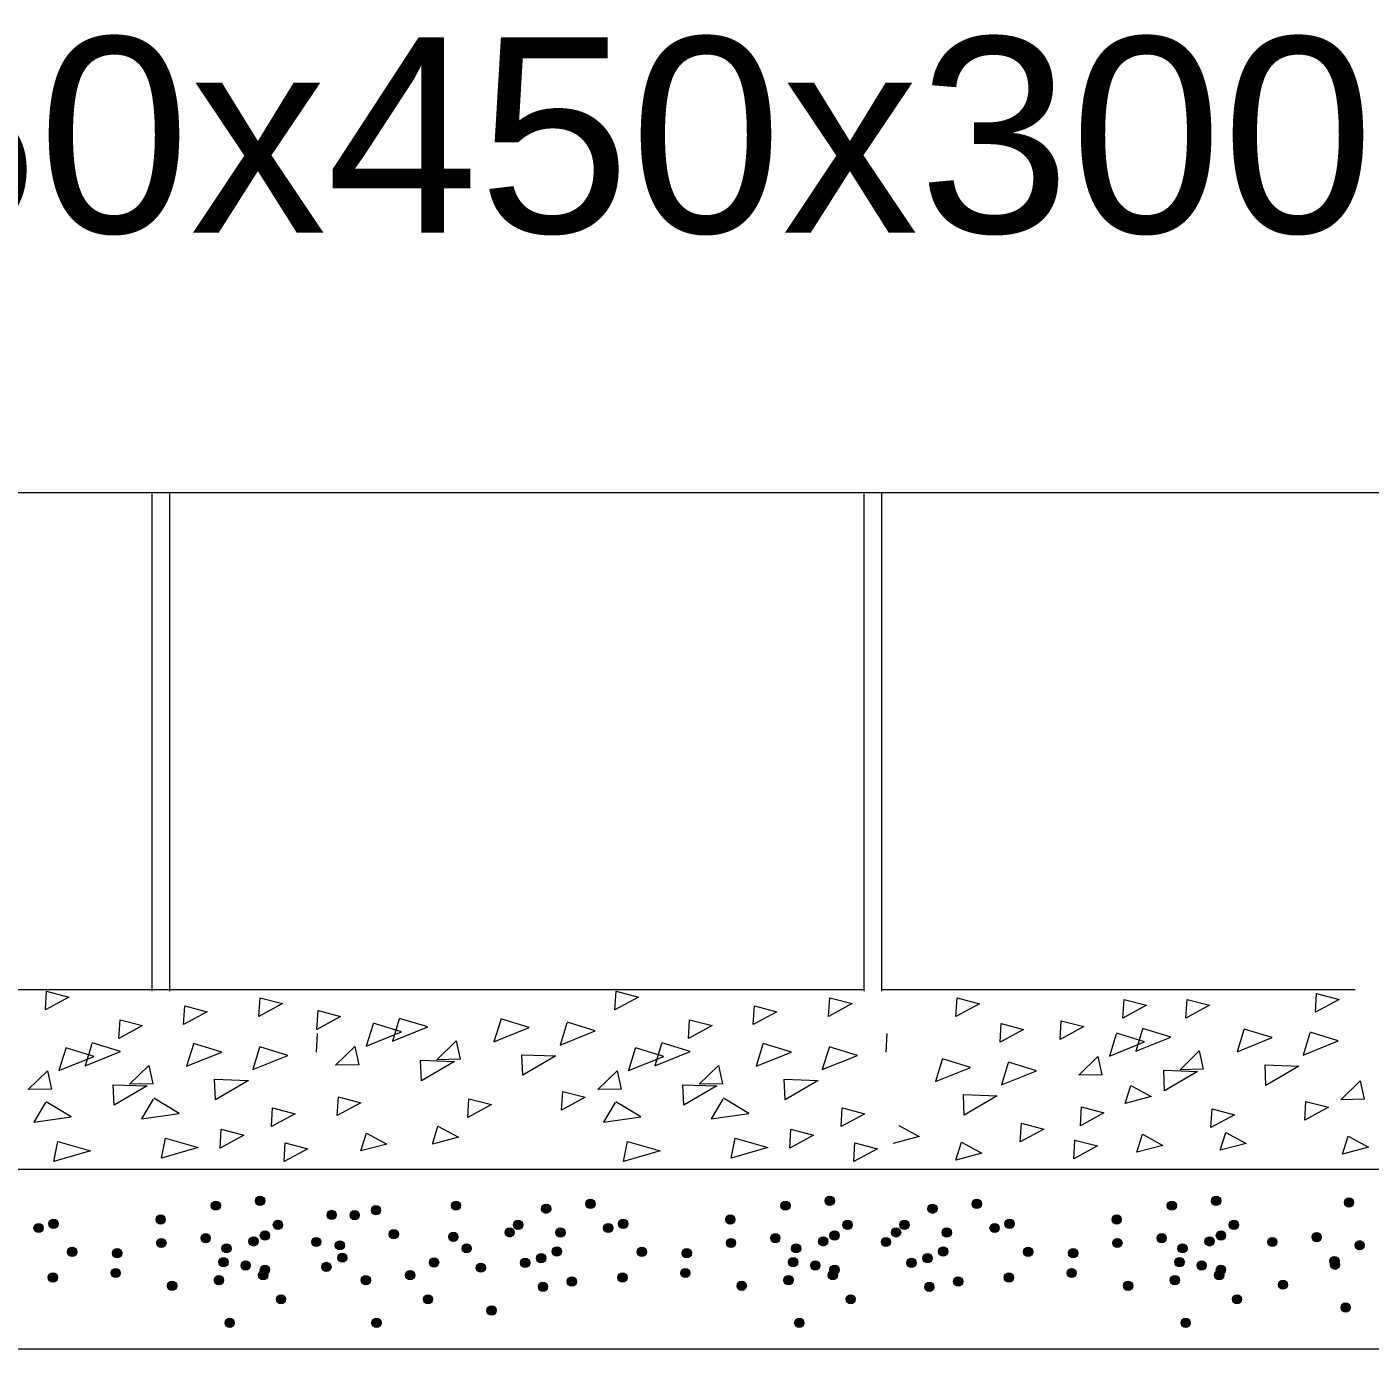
# Model space of a CAD drawing. Header units: inches. Extents: x -885 to 26362, y -28010 to 990.
# Drawn here: x 4088.25 to 4095.73, y -17536.51 to -17529.15 of the extents above; entities that cross this region are included whole.
import ezdxf

# ---------------------------------------------------------------- set-up
doc = ezdxf.new("R2010")
doc.units = ezdxf.units.IN
doc.header["$MEASUREMENT"] = 0
doc.layers.add('LINE', color=7, linetype='Continuous')
doc.styles.get("Standard").update_dxf_attribs({"font": 'arial.ttf'})

msp = doc.modelspace()

# ---------------------------------------------------------------- hatches: boundary and pattern name
at = {"layer": 'LINE', "lineweight": 20, "ltscale": 0.5}
for points in [[(4089.571178, -17535.682715, -1), (4089.519733, -17535.682715, -1)], [(4089.571178, -17535.682715, -1), (4089.519733, -17535.682715, -1)], [(4091.410628, -17535.699993, -1), (4091.359183, -17535.699993, -1)], [(4091.410628, -17535.699993, -1), (4091.359183, -17535.699993, -1)], [(4092.743433, -17535.682715, -1), (4092.691988, -17535.682715, -1)], [(4092.743433, -17535.682715, -1), (4092.691988, -17535.682715, -1)], [(4093.5622, -17535.699993, -1), (4093.510755, -17535.699993, -1)], [(4093.5622, -17535.699993, -1), (4093.510755, -17535.699993, -1)], [(4094.895004, -17535.682715, -1), (4094.84356, -17535.682715, -1)], [(4094.895004, -17535.682715, -1), (4094.84356, -17535.682715, -1)], [(4095.634929, -17535.692337, -1), (4095.583485, -17535.692337, -1)], [(4095.634929, -17535.692337, -1), (4095.583485, -17535.692337, -1)], [(4089.324482, -17535.709615, -1), (4089.273038, -17535.709615, -1)], [(4089.324482, -17535.709615, -1), (4089.273038, -17535.709615, -1)], [(4089.969601, -17535.761451, -1), (4089.918157, -17535.761451, -1)], [(4089.969601, -17535.761451, -1), (4089.918157, -17535.761451, -1)], [(4090.095836, -17535.753508, -1), (4090.04809, -17535.772662, -1)], [(4090.095836, -17535.753508, -1), (4090.04809, -17535.772662, -1)], [(4090.216297, -17535.73455, -1), (4090.164852, -17535.73455, -1)], [(4090.216297, -17535.73455, -1), (4090.164852, -17535.73455, -1)], [(4090.661967, -17535.709615, -1), (4090.610523, -17535.709615, -1)], [(4090.661967, -17535.709615, -1), (4090.610523, -17535.709615, -1)], [(4091.163932, -17535.726894, -1), (4091.112488, -17535.726894, -1)], [(4091.163932, -17535.726894, -1), (4091.112488, -17535.726894, -1)], [(4092.496737, -17535.709615, -1), (4092.445293, -17535.709615, -1)], [(4092.496737, -17535.709615, -1), (4092.445293, -17535.709615, -1)], [(4093.315504, -17535.726894, -1), (4093.264059, -17535.726894, -1)], [(4093.315504, -17535.726894, -1), (4093.264059, -17535.726894, -1)], [(4094.648309, -17535.709615, -1), (4094.596864, -17535.709615, -1)], [(4094.648309, -17535.709615, -1), (4094.596864, -17535.709615, -1)], [(4088.337562, -17535.834044, -1), (4088.286117, -17535.834044, -1)], [(4088.337562, -17535.834044, -1), (4088.286117, -17535.834044, -1)], [(4088.420926, -17535.811076, -1), (4088.369481, -17535.811076, -1)], [(4088.420926, -17535.811076, -1), (4088.369481, -17535.811076, -1)], [(4089.017275, -17535.78727, -1), (4088.96583, -17535.78727, -1)], [(4089.017275, -17535.78727, -1), (4088.96583, -17535.78727, -1)], [(4089.670367, -17535.816765, -1), (4089.618922, -17535.816765, -1)], [(4089.670367, -17535.816765, -1), (4089.618922, -17535.816765, -1)], [(4091.007852, -17535.816765, -1), (4090.956407, -17535.816765, -1)], [(4091.007852, -17535.816765, -1), (4090.956407, -17535.816765, -1)], [(4091.509816, -17535.834044, -1), (4091.458372, -17535.834044, -1)], [(4091.509816, -17535.834044, -1), (4091.458372, -17535.834044, -1)], [(4091.593181, -17535.811076, -1), (4091.541736, -17535.811076, -1)], [(4091.593181, -17535.811076, -1), (4091.541736, -17535.811076, -1)], [(4092.18953, -17535.78727, -1), (4092.138085, -17535.78727, -1)], [(4092.18953, -17535.78727, -1), (4092.138085, -17535.78727, -1)], [(4092.842621, -17535.816765, -1), (4092.791177, -17535.816765, -1)], [(4092.842621, -17535.816765, -1), (4092.791177, -17535.816765, -1)], [(4093.159423, -17535.816765, -1), (4093.107979, -17535.816765, -1)], [(4093.159423, -17535.816765, -1), (4093.107979, -17535.816765, -1)], [(4093.661388, -17535.834044, -1), (4093.609943, -17535.834044, -1)], [(4093.661388, -17535.834044, -1), (4093.609943, -17535.834044, -1)], [(4093.744752, -17535.811076, -1), (4093.693307, -17535.811076, -1)], [(4093.744752, -17535.811076, -1), (4093.693307, -17535.811076, -1)], [(4094.341101, -17535.78727, -1), (4094.289657, -17535.78727, -1)], [(4094.341101, -17535.78727, -1), (4094.289657, -17535.78727, -1)], [(4094.994193, -17535.816765, -1), (4094.942748, -17535.816765, -1)], [(4094.994193, -17535.816765, -1), (4094.942748, -17535.816765, -1)], [(4089.021387, -17535.917762, -1), (4088.969942, -17535.917762, -1)], [(4089.021387, -17535.917762, -1), (4088.969942, -17535.917762, -1)], [(4089.268083, -17535.890861, -1), (4089.216638, -17535.890861, -1)], [(4089.268083, -17535.890861, -1), (4089.216638, -17535.890861, -1)], [(4089.534614, -17535.908856, -1), (4089.48317, -17535.908856, -1)], [(4089.534614, -17535.908856, -1), (4089.48317, -17535.908856, -1)], [(4089.598011, -17535.876227, -1), (4089.546566, -17535.876227, -1)], [(4089.598011, -17535.876227, -1), (4089.546566, -17535.876227, -1)], [(4089.884268, -17535.911951, -1), (4089.832823, -17535.911951, -1)], [(4089.884268, -17535.911951, -1), (4089.832823, -17535.911951, -1)], [(4090.315485, -17535.868601, -1), (4090.264041, -17535.868601, -1)], [(4090.315485, -17535.868601, -1), (4090.264041, -17535.868601, -1)], [(4090.647194, -17535.883247, -1), (4090.59575, -17535.883247, -1)], [(4090.647194, -17535.883247, -1), (4090.59575, -17535.883247, -1)], [(4090.961055, -17535.858703, -1), (4090.909611, -17535.858703, -1)], [(4090.961055, -17535.858703, -1), (4090.909611, -17535.858703, -1)], [(4091.243543, -17535.85944, -1), (4091.192099, -17535.85944, -1)], [(4091.243543, -17535.85944, -1), (4091.192099, -17535.85944, -1)], [(4092.193642, -17535.917762, -1), (4092.142197, -17535.917762, -1)], [(4092.193642, -17535.917762, -1), (4092.142197, -17535.917762, -1)], [(4092.440338, -17535.890861, -1), (4092.388893, -17535.890861, -1)], [(4092.440338, -17535.890861, -1), (4092.388893, -17535.890861, -1)], [(4092.706869, -17535.908856, -1), (4092.655425, -17535.908856, -1)], [(4092.706869, -17535.908856, -1), (4092.655425, -17535.908856, -1)], [(4092.770265, -17535.876227, -1), (4092.718821, -17535.876227, -1)], [(4092.770265, -17535.876227, -1), (4092.718821, -17535.876227, -1)], [(4093.056523, -17535.911951, -1), (4093.005078, -17535.911951, -1)], [(4093.056523, -17535.911951, -1), (4093.005078, -17535.911951, -1)], [(4093.112627, -17535.858703, -1), (4093.061182, -17535.858703, -1)], [(4093.112627, -17535.858703, -1), (4093.061182, -17535.858703, -1)], [(4093.395115, -17535.85944, -1), (4093.34367, -17535.85944, -1)], [(4093.395115, -17535.85944, -1), (4093.34367, -17535.85944, -1)], [(4094.345213, -17535.917762, -1), (4094.293769, -17535.917762, -1)], [(4094.345213, -17535.917762, -1), (4094.293769, -17535.917762, -1)], [(4094.591909, -17535.890861, -1), (4094.540465, -17535.890861, -1)], [(4094.591909, -17535.890861, -1), (4094.540465, -17535.890861, -1)], [(4094.858441, -17535.908856, -1), (4094.806996, -17535.908856, -1)], [(4094.858441, -17535.908856, -1), (4094.806996, -17535.908856, -1)], [(4094.921837, -17535.876227, -1), (4094.870392, -17535.876227, -1)], [(4094.921837, -17535.876227, -1), (4094.870392, -17535.876227, -1)], [(4095.208094, -17535.911951, -1), (4095.15665, -17535.911951, -1)], [(4095.208094, -17535.911951, -1), (4095.15665, -17535.911951, -1)], [(4095.45479, -17535.88505, -1), (4095.403345, -17535.88505, -1)], [(4095.45479, -17535.88505, -1), (4095.403345, -17535.88505, -1)], [(4088.524501, -17535.96659, -1), (4088.473056, -17535.96659, -1)], [(4088.524501, -17535.96659, -1), (4088.473056, -17535.96659, -1)], [(4088.774966, -17535.974675, -1), (4088.723521, -17535.974675, -1)], [(4088.774966, -17535.974675, -1), (4088.723521, -17535.974675, -1)], [(4089.384109, -17535.947728, -1), (4089.332665, -17535.947728, -1)], [(4089.384109, -17535.947728, -1), (4089.332665, -17535.947728, -1)], [(4090.015069, -17535.930873, -1), (4089.963624, -17535.930873, -1)], [(4090.015069, -17535.930873, -1), (4089.963624, -17535.930873, -1)], [(4090.029228, -17535.999564, -1), (4089.977783, -17535.999564, -1)], [(4090.029228, -17535.999564, -1), (4089.977783, -17535.999564, -1)], [(4090.721594, -17535.947728, -1), (4090.67015, -17535.947728, -1)], [(4090.721594, -17535.947728, -1), (4090.67015, -17535.947728, -1)], [(4091.136199, -17536.002313, -1), (4091.084754, -17536.002313, -1)], [(4091.136199, -17536.002313, -1), (4091.084754, -17536.002313, -1)], [(4091.223559, -17535.965007, -1), (4091.172114, -17535.965007, -1)], [(4091.223559, -17535.965007, -1), (4091.172114, -17535.965007, -1)], [(4091.696756, -17535.96659, -1), (4091.645311, -17535.96659, -1)], [(4091.696756, -17535.96659, -1), (4091.645311, -17535.96659, -1)], [(4091.947221, -17535.974675, -1), (4091.895776, -17535.974675, -1)], [(4091.947221, -17535.974675, -1), (4091.895776, -17535.974675, -1)], [(4092.556364, -17535.947728, -1), (4092.504919, -17535.947728, -1)], [(4092.556364, -17535.947728, -1), (4092.504919, -17535.947728, -1)], [(4093.28777, -17536.002313, -1), (4093.236326, -17536.002313, -1)], [(4093.28777, -17536.002313, -1), (4093.236326, -17536.002313, -1)], [(4093.375131, -17535.965007, -1), (4093.323686, -17535.965007, -1)], [(4093.375131, -17535.965007, -1), (4093.323686, -17535.965007, -1)], [(4093.848327, -17535.96659, -1), (4093.796883, -17535.96659, -1)], [(4093.848327, -17535.96659, -1), (4093.796883, -17535.96659, -1)], [(4094.098792, -17535.974675, -1), (4094.047348, -17535.974675, -1)], [(4094.098792, -17535.974675, -1), (4094.047348, -17535.974675, -1)], [(4094.707936, -17535.947728, -1), (4094.656491, -17535.947728, -1)], [(4094.707936, -17535.947728, -1), (4094.656491, -17535.947728, -1)], [(4095.694556, -17535.93045, -1), (4095.643112, -17535.93045, -1)], [(4095.694556, -17535.93045, -1), (4095.643112, -17535.93045, -1)], [(4089.367271, -17536.024912, -1), (4089.315827, -17536.024912, -1)], [(4089.367271, -17536.024912, -1), (4089.315827, -17536.024912, -1)], [(4089.490682, -17536.042913, -1), (4089.439238, -17536.042913, -1)], [(4089.490682, -17536.042913, -1), (4089.439238, -17536.042913, -1)], [(4089.598027, -17536.066727, -1), (4089.546582, -17536.066727, -1)], [(4089.598027, -17536.066727, -1), (4089.546582, -17536.066727, -1)], [(4089.938483, -17536.041466, -1), (4089.890737, -17536.06062, -1)], [(4089.938483, -17536.041466, -1), (4089.890737, -17536.06062, -1)], [(4090.53985, -17536.02612, -1), (4090.488405, -17536.02612, -1)], [(4090.53985, -17536.02612, -1), (4090.488405, -17536.02612, -1)], [(4090.80044, -17536.055186, -1), (4090.748996, -17536.055186, -1)], [(4090.80044, -17536.055186, -1), (4090.748996, -17536.055186, -1)], [(4091.047136, -17536.028285, -1), (4090.995691, -17536.028285, -1)], [(4091.047136, -17536.028285, -1), (4090.995691, -17536.028285, -1)], [(4092.539526, -17536.024912, -1), (4092.488081, -17536.024912, -1)], [(4092.539526, -17536.024912, -1), (4092.488081, -17536.024912, -1)], [(4092.662937, -17536.042913, -1), (4092.611493, -17536.042913, -1)], [(4092.662937, -17536.042913, -1), (4092.611493, -17536.042913, -1)], [(4092.770282, -17536.066727, -1), (4092.718837, -17536.066727, -1)], [(4092.770282, -17536.066727, -1), (4092.718837, -17536.066727, -1)], [(4093.198708, -17536.028285, -1), (4093.147263, -17536.028285, -1)], [(4093.198708, -17536.028285, -1), (4093.147263, -17536.028285, -1)], [(4094.691098, -17536.024912, -1), (4094.639653, -17536.024912, -1)], [(4094.691098, -17536.024912, -1), (4094.639653, -17536.024912, -1)], [(4094.814509, -17536.042913, -1), (4094.763064, -17536.042913, -1)], [(4094.814509, -17536.042913, -1), (4094.763064, -17536.042913, -1)], [(4094.921853, -17536.066727, -1), (4094.870409, -17536.066727, -1)], [(4094.921853, -17536.066727, -1), (4094.870409, -17536.066727, -1)], [(4095.553978, -17536.0191, -1), (4095.502534, -17536.0191, -1)], [(4095.553978, -17536.0191, -1), (4095.502534, -17536.0191, -1)], [(4095.556853, -17536.038712, -1), (4095.505409, -17536.038712, -1)], [(4095.556853, -17536.038712, -1), (4095.505409, -17536.038712, -1)], [(4088.417156, -17536.109463, -1), (4088.365712, -17536.109463, -1)], [(4088.417156, -17536.109463, -1), (4088.365712, -17536.109463, -1)], [(4088.76681, -17536.084912, -1), (4088.715365, -17536.084912, -1)], [(4088.76681, -17536.084912, -1), (4088.715365, -17536.084912, -1)], [(4089.341791, -17536.124299, -1), (4089.290347, -17536.124299, -1)], [(4089.341791, -17536.124299, -1), (4089.290347, -17536.124299, -1)], [(4089.588487, -17536.097399, -1), (4089.537042, -17536.097399, -1)], [(4089.588487, -17536.097399, -1), (4089.537042, -17536.097399, -1)], [(4090.160003, -17536.124299, -1), (4090.108558, -17536.124299, -1)], [(4090.160003, -17536.124299, -1), (4090.108558, -17536.124299, -1)], [(4090.406698, -17536.097399, -1), (4090.355254, -17536.097399, -1)], [(4090.406698, -17536.097399, -1), (4090.355254, -17536.097399, -1)], [(4091.306939, -17536.132539, -1), (4091.255495, -17536.132539, -1)], [(4091.306939, -17536.132539, -1), (4091.255495, -17536.132539, -1)], [(4091.589411, -17536.109463, -1), (4091.537967, -17536.109463, -1)], [(4091.589411, -17536.109463, -1), (4091.537967, -17536.109463, -1)], [(4091.939065, -17536.084912, -1), (4091.88762, -17536.084912, -1)], [(4091.939065, -17536.084912, -1), (4091.88762, -17536.084912, -1)], [(4092.514046, -17536.124299, -1), (4092.462601, -17536.124299, -1)], [(4092.514046, -17536.124299, -1), (4092.462601, -17536.124299, -1)], [(4092.760742, -17536.097399, -1), (4092.709297, -17536.097399, -1)], [(4092.760742, -17536.097399, -1), (4092.709297, -17536.097399, -1)], [(4093.458511, -17536.132539, -1), (4093.407066, -17536.132539, -1)], [(4093.458511, -17536.132539, -1), (4093.407066, -17536.132539, -1)], [(4093.740983, -17536.109463, -1), (4093.689538, -17536.109463, -1)], [(4093.740983, -17536.109463, -1), (4093.689538, -17536.109463, -1)], [(4094.090636, -17536.084912, -1), (4094.039192, -17536.084912, -1)], [(4094.090636, -17536.084912, -1), (4094.039192, -17536.084912, -1)], [(4094.665618, -17536.124299, -1), (4094.614173, -17536.124299, -1)], [(4094.665618, -17536.124299, -1), (4094.614173, -17536.124299, -1)], [(4094.912313, -17536.097399, -1), (4094.860869, -17536.097399, -1)], [(4094.912313, -17536.097399, -1), (4094.860869, -17536.097399, -1)], [(4095.267721, -17536.150063, -1), (4095.216276, -17536.150063, -1)], [(4095.267721, -17536.150063, -1), (4095.216276, -17536.150063, -1)], [(4089.081014, -17536.155875, -1), (4089.029569, -17536.155875, -1)], [(4089.081014, -17536.155875, -1), (4089.029569, -17536.155875, -1)], [(4091.146324, -17536.162335, -1), (4091.09488, -17536.162335, -1)], [(4091.146324, -17536.162335, -1), (4091.09488, -17536.162335, -1)], [(4092.253269, -17536.155875, -1), (4092.201824, -17536.155875, -1)], [(4092.253269, -17536.155875, -1), (4092.201824, -17536.155875, -1)], [(4093.297896, -17536.162335, -1), (4093.246451, -17536.162335, -1)], [(4093.297896, -17536.162335, -1), (4093.246451, -17536.162335, -1)], [(4094.40484, -17536.155875, -1), (4094.353396, -17536.155875, -1)], [(4094.40484, -17536.155875, -1), (4094.353396, -17536.155875, -1)], [(4089.687675, -17536.231449, -1), (4089.636231, -17536.231449, -1)], [(4089.687675, -17536.231449, -1), (4089.636231, -17536.231449, -1)], [(4090.505887, -17536.231449, -1), (4090.454442, -17536.231449, -1)], [(4090.505887, -17536.231449, -1), (4090.454442, -17536.231449, -1)], [(4090.860067, -17536.293298, -1), (4090.808622, -17536.293298, -1)], [(4090.860067, -17536.293298, -1), (4090.808622, -17536.293298, -1)], [(4092.85993, -17536.231449, -1), (4092.808486, -17536.231449, -1)], [(4092.85993, -17536.231449, -1), (4092.808486, -17536.231449, -1)], [(4095.011502, -17536.231449, -1), (4094.960057, -17536.231449, -1)], [(4095.011502, -17536.231449, -1), (4094.960057, -17536.231449, -1)], [(4095.61648, -17536.276824, -1), (4095.565035, -17536.276824, -1)], [(4095.61648, -17536.276824, -1), (4095.565035, -17536.276824, -1)], [(4089.401418, -17536.362412, -1), (4089.349973, -17536.362412, -1)], [(4089.401418, -17536.362412, -1), (4089.349973, -17536.362412, -1)], [(4090.21963, -17536.362412, -1), (4090.168185, -17536.362412, -1)], [(4090.21963, -17536.362412, -1), (4090.168185, -17536.362412, -1)], [(4092.573673, -17536.362412, -1), (4092.522228, -17536.362412, -1)], [(4092.573673, -17536.362412, -1), (4092.522228, -17536.362412, -1)], [(4094.725244, -17536.362412, -1), (4094.6738, -17536.362412, -1)], [(4094.725244, -17536.362412, -1), (4094.6738, -17536.362412, -1)]]:
    msp.add_hatch(color=7, dxfattribs=at).paths.add_polyline_path(points)

# ---------------------------------------------------------------- linework, layer by layer
at = {"layer": 'LINE', "color": 7, "lineweight": 20, "ltscale": 0.5}
for p, q in [((4093.008626, -17531.739985), (4077.731342, -17531.739985)), ((4093.008626, -17531.739985), (4077.731342, -17531.739985)), ((4088.944719, -17534.514923), (4088.944719, -17531.746085)), ((4088.944719, -17534.514923), (4088.944719, -17531.746085)), ((4089.043392, -17534.514923), (4089.043392, -17531.746085)), ((4089.043392, -17534.514923), (4089.043392, -17531.746085)), ((4092.909953, -17531.739985), (4091.336941, -17531.739985)), ((4092.909953, -17531.739985), (4091.336941, -17531.739985)), ((4092.909953, -17534.514923), (4092.909953, -17531.746085)), ((4092.909953, -17534.514923), (4092.909953, -17531.746085)), ((4096.776514, -17531.739985), (4093.008626, -17531.739985)), ((4095.673818, -17531.739985), (4093.008626, -17531.739985)), ((4093.008626, -17534.508824), (4093.008626, -17531.739985)), ((4096.776514, -17531.739985), (4093.008626, -17531.739985)), ((4095.673818, -17531.739985), (4093.008626, -17531.739985)), ((4093.008626, -17534.508824), (4093.008626, -17531.739985)), ((4093.008626, -17534.514923), (4093.008626, -17531.746085)), ((4093.008626, -17534.514923), (4093.008626, -17531.746085)), ((4093.008626, -17534.514923), (4093.008626, -17531.746085)), ((4093.008626, -17534.514923), (4093.008626, -17531.746085)), ((4092.909953, -17534.508824), (4085.176832, -17534.508824)), ((4092.909953, -17534.508824), (4085.176832, -17534.508824)), ((4088.349337, -17534.619772), (4088.355606, -17534.515522)), ((4088.349337, -17534.619772), (4088.355606, -17534.515522)), ((4088.480768, -17534.548035), (4088.349337, -17534.619772)), ((4088.480768, -17534.548035), (4088.349337, -17534.619772)), ((4088.355606, -17534.515522), (4088.480768, -17534.548035)), ((4088.355606, -17534.515522), (4088.480768, -17534.548035)), ((4089.539143, -17534.656241), (4089.545412, -17534.551991)), ((4089.539143, -17534.656241), (4089.545412, -17534.551991)), ((4089.545412, -17534.551991), (4089.670574, -17534.584504)), ((4089.545412, -17534.551991), (4089.670574, -17534.584504)), ((4091.521592, -17534.619772), (4091.52786, -17534.515522)), ((4091.521592, -17534.619772), (4091.52786, -17534.515522)), ((4091.653023, -17534.548035), (4091.521592, -17534.619772)), ((4091.653023, -17534.548035), (4091.521592, -17534.619772)), ((4091.52786, -17534.515522), (4091.653023, -17534.548035)), ((4091.52786, -17534.515522), (4091.653023, -17534.548035)), ((4092.711398, -17534.656241), (4092.717667, -17534.551991)), ((4092.711398, -17534.656241), (4092.717667, -17534.551991)), ((4092.717667, -17534.551991), (4092.842829, -17534.584504)), ((4092.717667, -17534.551991), (4092.842829, -17534.584504)), ((4095.643074, -17534.508824), (4093.008626, -17534.508824)), ((4095.643074, -17534.508824), (4093.008626, -17534.508824)), ((4093.42057, -17534.656926), (4093.426838, -17534.552676)), ((4093.42057, -17534.656926), (4093.426838, -17534.552676)), ((4093.426838, -17534.552676), (4093.552001, -17534.585189)), ((4093.426838, -17534.552676), (4093.552001, -17534.585189)), ((4095.422403, -17534.632814), (4095.428671, -17534.528564)), ((4095.422403, -17534.632814), (4095.428671, -17534.528564)), ((4095.428671, -17534.528564), (4095.553834, -17534.561077)), ((4095.428671, -17534.528564), (4095.553834, -17534.561077)), ((4089.119198, -17534.701835), (4089.125467, -17534.597585)), ((4089.119198, -17534.701835), (4089.125467, -17534.597585)), ((4089.250629, -17534.630098), (4089.119198, -17534.701835)), ((4089.250629, -17534.630098), (4089.119198, -17534.701835)), ((4089.125467, -17534.597585), (4089.250629, -17534.630098)), ((4089.125467, -17534.597585), (4089.250629, -17534.630098)), ((4089.670574, -17534.584504), (4089.539143, -17534.656241)), ((4089.670574, -17534.584504), (4089.539143, -17534.656241)), ((4089.862156, -17534.727998), (4089.868424, -17534.623748)), ((4089.862156, -17534.727998), (4089.868424, -17534.623748)), ((4089.868424, -17534.623748), (4089.993587, -17534.656261)), ((4089.868424, -17534.623748), (4089.993587, -17534.656261)), ((4092.291453, -17534.701835), (4092.297722, -17534.597585)), ((4092.291453, -17534.701835), (4092.297722, -17534.597585)), ((4092.422884, -17534.630098), (4092.291453, -17534.701835)), ((4092.422884, -17534.630098), (4092.291453, -17534.701835)), ((4092.297722, -17534.597585), (4092.422884, -17534.630098)), ((4092.297722, -17534.597585), (4092.422884, -17534.630098)), ((4092.842829, -17534.584504), (4092.711398, -17534.656241)), ((4092.842829, -17534.584504), (4092.711398, -17534.656241)), ((4093.552001, -17534.585189), (4093.42057, -17534.656926)), ((4093.552001, -17534.585189), (4093.42057, -17534.656926)), ((4094.350261, -17534.66531), (4094.356529, -17534.561061)), ((4094.350261, -17534.66531), (4094.356529, -17534.561061)), ((4094.481692, -17534.593574), (4094.350261, -17534.66531)), ((4094.481692, -17534.593574), (4094.350261, -17534.66531)), ((4094.356529, -17534.561061), (4094.481692, -17534.593574)), ((4094.356529, -17534.561061), (4094.481692, -17534.593574)), ((4094.700975, -17534.66531), (4094.707243, -17534.561061)), ((4094.700975, -17534.66531), (4094.707243, -17534.561061)), ((4094.832406, -17534.593574), (4094.700975, -17534.66531)), ((4094.832406, -17534.593574), (4094.700975, -17534.66531)), ((4094.707243, -17534.561061), (4094.832406, -17534.593574)), ((4094.707243, -17534.561061), (4094.832406, -17534.593574)), ((4095.553834, -17534.561077), (4095.422403, -17534.632814)), ((4095.553834, -17534.561077), (4095.422403, -17534.632814)), ((4088.758863, -17534.779119), (4088.765131, -17534.674869)), ((4088.758863, -17534.779119), (4088.765131, -17534.674869)), ((4088.765131, -17534.674869), (4088.890294, -17534.707382)), ((4088.765131, -17534.674869), (4088.890294, -17534.707382)), ((4089.993587, -17534.656261), (4089.862156, -17534.727998)), ((4089.993587, -17534.656261), (4089.862156, -17534.727998)), ((4090.174203, -17534.698486), (4090.136738, -17534.820976)), ((4090.174203, -17534.698486), (4090.136738, -17534.820976)), ((4090.332482, -17534.74184), (4090.175617, -17534.693862)), ((4090.332482, -17534.74184), (4090.175617, -17534.693862)), ((4090.320463, -17534.671435), (4090.282999, -17534.793926)), ((4090.320463, -17534.671435), (4090.282999, -17534.793926)), ((4090.478742, -17534.714789), (4090.321877, -17534.666811)), ((4090.478742, -17534.714789), (4090.321877, -17534.666811)), ((4090.885098, -17534.674712), (4090.847634, -17534.797202)), ((4090.885098, -17534.674712), (4090.847634, -17534.797202)), ((4091.043377, -17534.718066), (4090.886512, -17534.670088)), ((4091.043377, -17534.718066), (4090.886512, -17534.670088)), ((4091.253058, -17534.692706), (4091.215593, -17534.815197)), ((4091.253058, -17534.692706), (4091.215593, -17534.815197)), ((4091.411337, -17534.73606), (4091.254472, -17534.688083)), ((4091.411337, -17534.73606), (4091.254472, -17534.688083)), ((4091.931118, -17534.779119), (4091.937386, -17534.674869)), ((4091.931118, -17534.779119), (4091.937386, -17534.674869)), ((4091.937386, -17534.674869), (4092.062549, -17534.707382)), ((4091.937386, -17534.674869), (4092.062549, -17534.707382)), ((4093.666098, -17534.799763), (4093.672366, -17534.695513)), ((4093.666098, -17534.799763), (4093.672366, -17534.695513)), ((4093.672366, -17534.695513), (4093.797529, -17534.728026)), ((4093.672366, -17534.695513), (4093.797529, -17534.728026)), ((4094.00067, -17534.78412), (4094.006939, -17534.67987)), ((4094.00067, -17534.78412), (4094.006939, -17534.67987)), ((4094.006939, -17534.67987), (4094.132101, -17534.712383)), ((4094.006939, -17534.67987), (4094.132101, -17534.712383)), ((4088.890294, -17534.707382), (4088.758863, -17534.779119)), ((4088.890294, -17534.707382), (4088.758863, -17534.779119)), ((4089.859585, -17534.85588), (4089.865853, -17534.75163)), ((4089.859585, -17534.85588), (4089.865853, -17534.75163)), ((4090.136738, -17534.820976), (4090.332482, -17534.74184)), ((4090.136738, -17534.820976), (4090.332482, -17534.74184)), ((4090.282999, -17534.793926), (4090.478742, -17534.714789)), ((4090.282999, -17534.793926), (4090.478742, -17534.714789)), ((4090.847634, -17534.797202), (4091.043377, -17534.718066)), ((4090.847634, -17534.797202), (4091.043377, -17534.718066)), ((4091.215593, -17534.815197), (4091.411337, -17534.73606)), ((4091.215593, -17534.815197), (4091.411337, -17534.73606)), ((4092.062549, -17534.707382), (4091.931118, -17534.779119)), ((4092.062549, -17534.707382), (4091.931118, -17534.779119)), ((4093.031839, -17534.85588), (4093.038108, -17534.75163)), ((4093.031839, -17534.85588), (4093.038108, -17534.75163)), ((4093.797529, -17534.728026), (4093.666098, -17534.799763)), ((4093.797529, -17534.728026), (4093.666098, -17534.799763)), ((4094.132101, -17534.712383), (4094.00067, -17534.78412)), ((4094.132101, -17534.712383), (4094.00067, -17534.78412)), ((4094.312717, -17534.754608), (4094.275253, -17534.877098)), ((4094.312717, -17534.754608), (4094.275253, -17534.877098)), ((4094.470996, -17534.797962), (4094.314131, -17534.749984)), ((4094.470996, -17534.797962), (4094.314131, -17534.749984)), ((4094.458978, -17534.727557), (4094.421513, -17534.850048)), ((4094.458978, -17534.727557), (4094.421513, -17534.850048)), ((4094.421513, -17534.850048), (4094.617257, -17534.770911)), ((4094.421513, -17534.850048), (4094.617257, -17534.770911)), ((4094.617257, -17534.770911), (4094.460392, -17534.722934)), ((4094.617257, -17534.770911), (4094.460392, -17534.722934)), ((4095.023612, -17534.730834), (4094.986148, -17534.853324)), ((4095.023612, -17534.730834), (4094.986148, -17534.853324)), ((4094.986148, -17534.853324), (4095.181891, -17534.774188)), ((4094.986148, -17534.853324), (4095.181891, -17534.774188)), ((4095.181891, -17534.774188), (4095.025027, -17534.72621)), ((4095.181891, -17534.774188), (4095.025027, -17534.72621)), ((4095.391572, -17534.748828), (4095.354108, -17534.871319)), ((4095.391572, -17534.748828), (4095.354108, -17534.871319)), ((4095.549851, -17534.792183), (4095.392986, -17534.744205)), ((4095.549851, -17534.792183), (4095.392986, -17534.744205)), ((4088.462688, -17534.835187), (4088.425224, -17534.957678)), ((4088.462688, -17534.835187), (4088.425224, -17534.957678)), ((4088.620967, -17534.878541), (4088.464102, -17534.830564)), ((4088.620967, -17534.878541), (4088.464102, -17534.830564)), ((4088.608949, -17534.808137), (4088.571484, -17534.930627)), ((4088.608949, -17534.808137), (4088.571484, -17534.930627)), ((4088.571484, -17534.930627), (4088.767228, -17534.851491)), ((4088.571484, -17534.930627), (4088.767228, -17534.851491)), ((4088.767228, -17534.851491), (4088.610363, -17534.803513)), ((4088.767228, -17534.851491), (4088.610363, -17534.803513)), ((4089.173583, -17534.811413), (4089.136119, -17534.933904)), ((4089.173583, -17534.811413), (4089.136119, -17534.933904)), ((4089.136119, -17534.933904), (4089.331863, -17534.854767)), ((4089.136119, -17534.933904), (4089.331863, -17534.854767)), ((4089.331863, -17534.854767), (4089.174998, -17534.806789)), ((4089.331863, -17534.854767), (4089.174998, -17534.806789)), ((4089.541543, -17534.829408), (4089.504079, -17534.951899)), ((4089.541543, -17534.829408), (4089.504079, -17534.951899)), ((4089.699822, -17534.872762), (4089.542957, -17534.824784)), ((4089.699822, -17534.872762), (4089.542957, -17534.824784)), ((4089.965369, -17534.927021), (4090.07268, -17534.822595)), ((4089.965369, -17534.927021), (4090.07268, -17534.822595)), ((4090.07268, -17534.822595), (4090.094665, -17534.924693)), ((4090.07268, -17534.822595), (4090.094665, -17534.924693)), ((4090.530004, -17534.896821), (4090.637315, -17534.792396)), ((4090.530004, -17534.896821), (4090.637315, -17534.792396)), ((4090.637315, -17534.792396), (4090.6593, -17534.894494)), ((4090.637315, -17534.792396), (4090.6593, -17534.894494)), ((4091.634943, -17534.835187), (4091.597479, -17534.957678)), ((4091.634943, -17534.835187), (4091.597479, -17534.957678)), ((4091.793222, -17534.878541), (4091.636357, -17534.830564)), ((4091.793222, -17534.878541), (4091.636357, -17534.830564)), ((4091.781203, -17534.808137), (4091.743739, -17534.930627)), ((4091.781203, -17534.808137), (4091.743739, -17534.930627)), ((4091.743739, -17534.930627), (4091.939482, -17534.851491)), ((4091.743739, -17534.930627), (4091.939482, -17534.851491)), ((4091.939482, -17534.851491), (4091.782618, -17534.803513)), ((4091.939482, -17534.851491), (4091.782618, -17534.803513)), ((4092.345838, -17534.811413), (4092.308374, -17534.933904)), ((4092.345838, -17534.811413), (4092.308374, -17534.933904)), ((4092.308374, -17534.933904), (4092.504117, -17534.854767)), ((4092.308374, -17534.933904), (4092.504117, -17534.854767)), ((4092.504117, -17534.854767), (4092.347252, -17534.806789)), ((4092.504117, -17534.854767), (4092.347252, -17534.806789)), ((4092.713798, -17534.829408), (4092.676334, -17534.951899)), ((4092.713798, -17534.829408), (4092.676334, -17534.951899)), ((4092.872077, -17534.872762), (4092.715212, -17534.824784)), ((4092.872077, -17534.872762), (4092.715212, -17534.824784)), ((4094.275253, -17534.877098), (4094.470996, -17534.797962)), ((4094.275253, -17534.877098), (4094.470996, -17534.797962)), ((4094.668518, -17534.952944), (4094.775829, -17534.848518)), ((4094.668518, -17534.952944), (4094.775829, -17534.848518)), ((4094.775829, -17534.848518), (4094.797814, -17534.950616)), ((4094.775829, -17534.848518), (4094.797814, -17534.950616)), ((4095.354108, -17534.871319), (4095.549851, -17534.792183)), ((4095.354108, -17534.871319), (4095.549851, -17534.792183)), ((4088.425224, -17534.957678), (4088.620967, -17534.878541)), ((4088.425224, -17534.957678), (4088.620967, -17534.878541)), ((4088.81849, -17535.033523), (4088.9258, -17534.929097)), ((4088.81849, -17535.033523), (4088.9258, -17534.929097)), ((4088.9258, -17534.929097), (4088.947785, -17535.031195)), ((4088.9258, -17534.929097), (4088.947785, -17535.031195)), ((4089.504079, -17534.951899), (4089.699822, -17534.872762)), ((4089.504079, -17534.951899), (4089.699822, -17534.872762)), ((4090.094665, -17534.924693), (4089.965369, -17534.927021)), ((4090.094665, -17534.924693), (4089.965369, -17534.927021)), ((4090.443798, -17535.014007), (4090.438939, -17534.899453)), ((4090.438939, -17534.899453), (4090.627435, -17534.906483)), ((4090.443798, -17535.014007), (4090.438939, -17534.899453)), ((4090.438939, -17534.899453), (4090.627435, -17534.906483)), ((4090.627435, -17534.906483), (4090.443798, -17535.014007)), ((4090.627435, -17534.906483), (4090.443798, -17535.014007)), ((4090.6593, -17534.894494), (4090.530004, -17534.896821)), ((4090.6593, -17534.894494), (4090.530004, -17534.896821)), ((4091.003574, -17534.869253), (4091.192069, -17534.876283)), ((4091.008433, -17534.983807), (4091.003574, -17534.869253)), ((4091.003574, -17534.869253), (4091.192069, -17534.876283)), ((4091.008433, -17534.983807), (4091.003574, -17534.869253)), ((4091.192069, -17534.876283), (4091.008433, -17534.983807)), ((4091.192069, -17534.876283), (4091.008433, -17534.983807)), ((4091.597479, -17534.957678), (4091.793222, -17534.878541)), ((4091.597479, -17534.957678), (4091.793222, -17534.878541)), ((4091.990744, -17535.033523), (4092.098055, -17534.929097)), ((4091.990744, -17535.033523), (4092.098055, -17534.929097)), ((4092.098055, -17534.929097), (4092.12004, -17535.031195)), ((4092.098055, -17534.929097), (4092.12004, -17535.031195)), ((4092.676334, -17534.951899), (4092.872077, -17534.872762)), ((4092.676334, -17534.951899), (4092.872077, -17534.872762)), ((4093.343426, -17534.896771), (4093.305962, -17535.019262)), ((4093.343426, -17534.896771), (4093.305962, -17535.019262)), ((4093.501705, -17534.940125), (4093.344841, -17534.892147)), ((4093.501705, -17534.940125), (4093.344841, -17534.892147)), ((4093.711386, -17534.914766), (4093.673922, -17535.037257)), ((4093.711386, -17534.914766), (4093.673922, -17535.037257)), ((4093.869665, -17534.95812), (4093.7128, -17534.910142)), ((4093.869665, -17534.95812), (4093.7128, -17534.910142)), ((4094.103884, -17534.983143), (4094.211194, -17534.878718)), ((4094.103884, -17534.983143), (4094.211194, -17534.878718)), ((4094.211194, -17534.878718), (4094.233179, -17534.980815)), ((4094.211194, -17534.878718), (4094.233179, -17534.980815)), ((4095.142088, -17534.925375), (4095.330584, -17534.932405)), ((4095.146947, -17535.039929), (4095.142088, -17534.925375)), ((4095.142088, -17534.925375), (4095.330584, -17534.932405)), ((4095.146947, -17535.039929), (4095.142088, -17534.925375)), ((4088.253855, -17535.063723), (4088.361165, -17534.959297)), ((4088.253855, -17535.063723), (4088.361165, -17534.959297)), ((4088.361165, -17534.959297), (4088.38315, -17535.061395)), ((4088.361165, -17534.959297), (4088.38315, -17535.061395)), ((4091.42611, -17535.063723), (4091.53342, -17534.959297)), ((4091.42611, -17535.063723), (4091.53342, -17534.959297)), ((4091.53342, -17534.959297), (4091.555405, -17535.061395)), ((4091.53342, -17534.959297), (4091.555405, -17535.061395)), ((4093.305962, -17535.019262), (4093.501705, -17534.940125)), ((4093.305962, -17535.019262), (4093.501705, -17534.940125)), ((4093.673922, -17535.037257), (4093.869665, -17534.95812)), ((4093.673922, -17535.037257), (4093.869665, -17534.95812)), ((4094.233179, -17534.980815), (4094.103884, -17534.983143)), ((4094.233179, -17534.980815), (4094.103884, -17534.983143)), ((4094.582313, -17535.070129), (4094.577454, -17534.955575)), ((4094.577454, -17534.955575), (4094.765949, -17534.962605)), ((4094.582313, -17535.070129), (4094.577454, -17534.955575)), ((4094.577454, -17534.955575), (4094.765949, -17534.962605)), ((4094.765949, -17534.962605), (4094.582313, -17535.070129)), ((4094.765949, -17534.962605), (4094.582313, -17535.070129)), ((4094.797814, -17534.950616), (4094.668518, -17534.952944)), ((4094.797814, -17534.950616), (4094.668518, -17534.952944)), ((4095.330584, -17534.932405), (4095.146947, -17535.039929)), ((4095.330584, -17534.932405), (4095.146947, -17535.039929)), ((4088.38315, -17535.061395), (4088.253855, -17535.063723)), ((4088.38315, -17535.061395), (4088.253855, -17535.063723)), ((4088.727425, -17535.036154), (4088.91592, -17535.043184)), ((4088.732284, -17535.150708), (4088.727425, -17535.036154)), ((4088.727425, -17535.036154), (4088.91592, -17535.043184)), ((4088.732284, -17535.150708), (4088.727425, -17535.036154)), ((4088.91592, -17535.043184), (4088.732284, -17535.150708)), ((4088.91592, -17535.043184), (4088.732284, -17535.150708)), ((4088.947785, -17535.031195), (4088.81849, -17535.033523)), ((4088.947785, -17535.031195), (4088.81849, -17535.033523)), ((4089.29206, -17535.005955), (4089.480555, -17535.012985)), ((4089.296919, -17535.120508), (4089.29206, -17535.005955)), ((4089.29206, -17535.005955), (4089.480555, -17535.012985)), ((4089.296919, -17535.120508), (4089.29206, -17535.005955)), ((4089.480555, -17535.012985), (4089.296919, -17535.120508)), ((4089.480555, -17535.012985), (4089.296919, -17535.120508)), ((4091.224393, -17535.177864), (4091.230661, -17535.073614)), ((4091.224393, -17535.177864), (4091.230661, -17535.073614)), ((4091.230661, -17535.073614), (4091.355824, -17535.106127)), ((4091.230661, -17535.073614), (4091.355824, -17535.106127)), ((4091.555405, -17535.061395), (4091.42611, -17535.063723)), ((4091.555405, -17535.061395), (4091.42611, -17535.063723)), ((4091.899679, -17535.036154), (4092.088175, -17535.043184)), ((4091.904539, -17535.150708), (4091.899679, -17535.036154)), ((4091.899679, -17535.036154), (4092.088175, -17535.043184)), ((4091.904539, -17535.150708), (4091.899679, -17535.036154)), ((4092.088175, -17535.043184), (4091.904539, -17535.150708)), ((4092.088175, -17535.043184), (4091.904539, -17535.150708)), ((4092.12004, -17535.031195), (4091.990744, -17535.033523)), ((4092.12004, -17535.031195), (4091.990744, -17535.033523)), ((4092.464314, -17535.005955), (4092.65281, -17535.012985)), ((4092.469173, -17535.120508), (4092.464314, -17535.005955)), ((4092.464314, -17535.005955), (4092.65281, -17535.012985)), ((4092.469173, -17535.120508), (4092.464314, -17535.005955)), ((4092.65281, -17535.012985), (4092.469173, -17535.120508)), ((4092.65281, -17535.012985), (4092.469173, -17535.120508)), ((4094.362605, -17535.140117), (4094.393649, -17535.040399)), ((4094.362605, -17535.140117), (4094.393649, -17535.040399)), ((4094.393649, -17535.040399), (4094.507388, -17535.101931)), ((4094.393649, -17535.040399), (4094.507388, -17535.101931)), ((4095.564624, -17535.119845), (4095.671934, -17535.015419)), ((4095.564624, -17535.119845), (4095.671934, -17535.015419)), ((4095.671934, -17535.015419), (4095.693919, -17535.117517)), ((4095.671934, -17535.015419), (4095.693919, -17535.117517)), ((4088.350781, -17535.135174), (4088.285082, -17535.245134)), ((4088.350781, -17535.135174), (4088.285082, -17535.245134)), ((4088.494079, -17535.215159), (4088.353261, -17535.131023)), ((4088.494079, -17535.215159), (4088.353261, -17535.131023)), ((4088.950727, -17535.116076), (4088.885028, -17535.226036)), ((4088.950727, -17535.116076), (4088.885028, -17535.226036)), ((4089.094025, -17535.196061), (4088.953207, -17535.111925)), ((4089.094025, -17535.196061), (4088.953207, -17535.111925)), ((4089.974822, -17535.208537), (4089.981091, -17535.104287)), ((4089.974822, -17535.208537), (4089.981091, -17535.104287)), ((4090.106253, -17535.1368), (4089.974822, -17535.208537)), ((4090.106253, -17535.1368), (4089.974822, -17535.208537)), ((4089.981091, -17535.104287), (4090.106253, -17535.1368)), ((4089.981091, -17535.104287), (4090.106253, -17535.1368)), ((4090.702031, -17535.218762), (4090.7083, -17535.114512)), ((4090.702031, -17535.218762), (4090.7083, -17535.114512)), ((4090.833462, -17535.147025), (4090.702031, -17535.218762)), ((4090.833462, -17535.147025), (4090.702031, -17535.218762)), ((4090.7083, -17535.114512), (4090.833462, -17535.147025)), ((4090.7083, -17535.114512), (4090.833462, -17535.147025)), ((4091.355824, -17535.106127), (4091.224393, -17535.177864)), ((4091.355824, -17535.106127), (4091.224393, -17535.177864)), ((4091.523036, -17535.135174), (4091.457337, -17535.245134)), ((4091.523036, -17535.135174), (4091.457337, -17535.245134)), ((4091.666334, -17535.215159), (4091.525516, -17535.131023)), ((4091.666334, -17535.215159), (4091.525516, -17535.131023)), ((4092.122982, -17535.116076), (4092.057283, -17535.226036)), ((4092.122982, -17535.116076), (4092.057283, -17535.226036)), ((4092.26628, -17535.196061), (4092.125462, -17535.111925)), ((4092.26628, -17535.196061), (4092.125462, -17535.111925)), ((4093.461902, -17535.091313), (4093.650398, -17535.098343)), ((4093.466761, -17535.205866), (4093.461902, -17535.091313)), ((4093.461902, -17535.091313), (4093.650398, -17535.098343)), ((4093.466761, -17535.205866), (4093.461902, -17535.091313)), ((4093.650398, -17535.098343), (4093.466761, -17535.205866)), ((4093.650398, -17535.098343), (4093.466761, -17535.205866)), ((4094.507388, -17535.101931), (4094.362605, -17535.140117)), ((4094.507388, -17535.101931), (4094.362605, -17535.140117)), ((4095.362907, -17535.233986), (4095.369175, -17535.129736)), ((4095.362907, -17535.233986), (4095.369175, -17535.129736)), ((4095.369175, -17535.129736), (4095.494338, -17535.162249)), ((4095.369175, -17535.129736), (4095.494338, -17535.162249)), ((4095.693919, -17535.117517), (4095.564624, -17535.119845)), ((4095.693919, -17535.117517), (4095.564624, -17535.119845)), ((4088.285082, -17535.245134), (4088.494079, -17535.215159)), ((4088.285082, -17535.245134), (4088.494079, -17535.215159)), ((4088.885028, -17535.226036), (4089.094025, -17535.196061)), ((4088.885028, -17535.226036), (4089.094025, -17535.196061)), ((4089.60898, -17535.269882), (4089.615249, -17535.165633)), ((4089.60898, -17535.269882), (4089.615249, -17535.165633)), ((4089.740411, -17535.198146), (4089.60898, -17535.269882)), ((4089.740411, -17535.198146), (4089.60898, -17535.269882)), ((4089.615249, -17535.165633), (4089.740411, -17535.198146)), ((4089.615249, -17535.165633), (4089.740411, -17535.198146)), ((4091.457337, -17535.245134), (4091.666334, -17535.215159)), ((4091.457337, -17535.245134), (4091.666334, -17535.215159)), ((4092.057283, -17535.226036), (4092.26628, -17535.196061)), ((4092.057283, -17535.226036), (4092.26628, -17535.196061)), ((4092.781235, -17535.269882), (4092.787503, -17535.165633)), ((4092.781235, -17535.269882), (4092.787503, -17535.165633)), ((4092.912666, -17535.198146), (4092.781235, -17535.269882)), ((4092.912666, -17535.198146), (4092.781235, -17535.269882)), ((4092.787503, -17535.165633), (4092.912666, -17535.198146)), ((4092.787503, -17535.165633), (4092.912666, -17535.198146)), ((4094.113337, -17535.264659), (4094.119605, -17535.160409)), ((4094.113337, -17535.264659), (4094.119605, -17535.160409)), ((4094.244768, -17535.192922), (4094.113337, -17535.264659)), ((4094.244768, -17535.192922), (4094.113337, -17535.264659)), ((4094.119605, -17535.160409), (4094.244768, -17535.192922)), ((4094.119605, -17535.160409), (4094.244768, -17535.192922)), ((4094.840546, -17535.274884), (4094.846814, -17535.170634)), ((4094.840546, -17535.274884), (4094.846814, -17535.170634)), ((4094.971977, -17535.203147), (4094.840546, -17535.274884)), ((4094.971977, -17535.203147), (4094.840546, -17535.274884)), ((4094.846814, -17535.170634), (4094.971977, -17535.203147)), ((4094.846814, -17535.170634), (4094.971977, -17535.203147)), ((4095.494338, -17535.162249), (4095.362907, -17535.233986)), ((4095.494338, -17535.162249), (4095.362907, -17535.233986)), ((4089.323131, -17535.388809), (4089.329399, -17535.284559)), ((4089.323131, -17535.388809), (4089.329399, -17535.284559)), ((4089.329399, -17535.284559), (4089.454562, -17535.317072)), ((4089.329399, -17535.284559), (4089.454562, -17535.317072)), ((4090.504701, -17535.367346), (4090.535744, -17535.267628)), ((4090.504701, -17535.367346), (4090.535744, -17535.267628)), ((4090.535744, -17535.267628), (4090.649484, -17535.329159)), ((4090.535744, -17535.267628), (4090.649484, -17535.329159)), ((4092.495386, -17535.388809), (4092.501654, -17535.284559)), ((4092.495386, -17535.388809), (4092.501654, -17535.284559)), ((4092.501654, -17535.284559), (4092.626817, -17535.317072)), ((4092.501654, -17535.284559), (4092.626817, -17535.317072)), ((4093.102417, -17535.263545), (4093.216157, -17535.325077)), ((4093.102417, -17535.263545), (4093.216157, -17535.325077)), ((4093.778823, -17535.35524), (4093.785091, -17535.25099)), ((4093.778823, -17535.35524), (4093.785091, -17535.25099)), ((4093.910254, -17535.283504), (4093.778823, -17535.35524)), ((4093.910254, -17535.283504), (4093.778823, -17535.35524)), ((4093.785091, -17535.25099), (4093.910254, -17535.283504)), ((4093.785091, -17535.25099), (4093.910254, -17535.283504)), ((4094.892294, -17535.401267), (4094.923338, -17535.301549)), ((4094.892294, -17535.401267), (4094.923338, -17535.301549)), ((4094.923338, -17535.301549), (4095.037077, -17535.36308)), ((4094.923338, -17535.301549), (4095.037077, -17535.36308)), ((4088.396533, -17535.464807), (4088.419239, -17535.352421)), ((4088.396533, -17535.464807), (4088.419239, -17535.352421)), ((4088.419239, -17535.352421), (4088.600571, -17535.404372)), ((4088.419239, -17535.352421), (4088.600571, -17535.404372)), ((4088.996479, -17535.445709), (4089.019185, -17535.333323)), ((4088.996479, -17535.445709), (4089.019185, -17535.333323)), ((4089.019185, -17535.333323), (4089.200516, -17535.385275)), ((4089.019185, -17535.333323), (4089.200516, -17535.385275)), ((4089.454562, -17535.317072), (4089.323131, -17535.388809)), ((4089.454562, -17535.317072), (4089.323131, -17535.388809)), ((4089.679144, -17535.464817), (4089.685412, -17535.360567)), ((4089.679144, -17535.464817), (4089.685412, -17535.360567)), ((4089.685412, -17535.360567), (4089.810575, -17535.39308)), ((4089.685412, -17535.360567), (4089.810575, -17535.39308)), ((4090.106978, -17535.405432), (4090.138022, -17535.305714)), ((4090.106978, -17535.405432), (4090.138022, -17535.305714)), ((4090.251761, -17535.367245), (4090.106978, -17535.405432)), ((4090.251761, -17535.367245), (4090.106978, -17535.405432)), ((4090.138022, -17535.305714), (4090.251761, -17535.367245)), ((4090.138022, -17535.305714), (4090.251761, -17535.367245)), ((4090.649484, -17535.329159), (4090.504701, -17535.367346)), ((4090.649484, -17535.329159), (4090.504701, -17535.367346)), ((4091.568788, -17535.464807), (4091.591494, -17535.352421)), ((4091.568788, -17535.464807), (4091.591494, -17535.352421)), ((4091.591494, -17535.352421), (4091.772825, -17535.404372)), ((4091.591494, -17535.352421), (4091.772825, -17535.404372)), ((4092.168734, -17535.445709), (4092.19144, -17535.333323)), ((4092.168734, -17535.445709), (4092.19144, -17535.333323)), ((4092.19144, -17535.333323), (4092.372771, -17535.385275)), ((4092.19144, -17535.333323), (4092.372771, -17535.385275)), ((4092.626817, -17535.317072), (4092.495386, -17535.388809)), ((4092.626817, -17535.317072), (4092.495386, -17535.388809)), ((4092.851399, -17535.464817), (4092.857667, -17535.360567)), ((4092.851399, -17535.464817), (4092.857667, -17535.360567)), ((4092.857667, -17535.360567), (4092.98283, -17535.39308)), ((4092.857667, -17535.360567), (4092.98283, -17535.39308)), ((4093.216157, -17535.325077), (4093.071374, -17535.363263)), ((4093.216157, -17535.325077), (4093.071374, -17535.363263)), ((4093.420037, -17535.455766), (4093.45108, -17535.356048)), ((4093.420037, -17535.455766), (4093.45108, -17535.356048)), ((4093.45108, -17535.356048), (4093.56482, -17535.417579)), ((4093.45108, -17535.356048), (4093.56482, -17535.417579)), ((4094.076584, -17535.448568), (4094.082853, -17535.344318)), ((4094.076584, -17535.448568), (4094.082853, -17535.344318)), ((4094.208015, -17535.376831), (4094.076584, -17535.448568)), ((4094.208015, -17535.376831), (4094.076584, -17535.448568)), ((4094.082853, -17535.344318), (4094.208015, -17535.376831)), ((4094.082853, -17535.344318), (4094.208015, -17535.376831)), ((4094.427962, -17535.412227), (4094.459005, -17535.312509)), ((4094.427962, -17535.412227), (4094.459005, -17535.312509)), ((4094.572744, -17535.37404), (4094.427962, -17535.412227)), ((4094.572744, -17535.37404), (4094.427962, -17535.412227)), ((4094.459005, -17535.312509), (4094.572744, -17535.37404)), ((4094.459005, -17535.312509), (4094.572744, -17535.37404)), ((4095.037077, -17535.36308), (4094.892294, -17535.401267)), ((4095.037077, -17535.36308), (4094.892294, -17535.401267)), ((4095.573323, -17535.42305), (4095.604366, -17535.323332)), ((4095.573323, -17535.42305), (4095.604366, -17535.323332)), ((4095.604366, -17535.323332), (4095.718106, -17535.384863)), ((4095.604366, -17535.323332), (4095.718106, -17535.384863)), ((4088.600571, -17535.404372), (4088.396533, -17535.464807)), ((4088.600571, -17535.404372), (4088.396533, -17535.464807)), ((4089.200516, -17535.385275), (4088.996479, -17535.445709)), ((4089.200516, -17535.385275), (4088.996479, -17535.445709)), ((4089.810575, -17535.39308), (4089.679144, -17535.464817)), ((4089.810575, -17535.39308), (4089.679144, -17535.464817)), ((4091.772825, -17535.404372), (4091.568788, -17535.464807)), ((4091.772825, -17535.404372), (4091.568788, -17535.464807)), ((4092.372771, -17535.385275), (4092.168734, -17535.445709)), ((4092.372771, -17535.385275), (4092.168734, -17535.445709)), ((4092.98283, -17535.39308), (4092.851399, -17535.464817)), ((4092.98283, -17535.39308), (4092.851399, -17535.464817)), ((4093.56482, -17535.417579), (4093.420037, -17535.455766)), ((4093.56482, -17535.417579), (4093.420037, -17535.455766)), ((4095.718106, -17535.384863), (4095.573323, -17535.42305)), ((4095.718106, -17535.384863), (4095.573323, -17535.42305)), ((4100.906782, -17535.508824), (4085.176832, -17535.508824)), ((4100.906782, -17535.508824), (4085.176832, -17535.508824)), ((4100.714199, -17536.508824), (4085.176832, -17536.508824)), ((4100.714199, -17536.508824), (4085.176832, -17536.508824))]:
    msp.add_line(p, q, dxfattribs=at)
for centre in [(4089.545456, -17535.682715), (4089.545456, -17535.682715), (4091.384906, -17535.699993), (4091.384906, -17535.699993), (4092.717711, -17535.682715), (4092.717711, -17535.682715), (4093.536477, -17535.699993), (4093.536477, -17535.699993), (4094.869282, -17535.682715), (4094.869282, -17535.682715), (4095.609207, -17535.692337), (4095.609207, -17535.692337), (4089.29876, -17535.709615), (4089.29876, -17535.709615), (4089.943879, -17535.761451), (4089.943879, -17535.761451), (4090.071963, -17535.763085), (4090.071963, -17535.763085), (4090.190575, -17535.73455), (4090.190575, -17535.73455), (4090.636245, -17535.709615), (4090.636245, -17535.709615), (4091.13821, -17535.726894), (4091.13821, -17535.726894), (4092.471015, -17535.709615), (4092.471015, -17535.709615), (4093.289782, -17535.726894), (4093.289782, -17535.726894), (4094.622586, -17535.709615), (4094.622586, -17535.709615), (4088.311839, -17535.834044), (4088.311839, -17535.834044), (4088.395203, -17535.811076), (4088.395203, -17535.811076), (4088.991553, -17535.78727), (4088.991553, -17535.78727), (4089.644644, -17535.816765), (4089.644644, -17535.816765), (4090.982129, -17535.816765), (4090.982129, -17535.816765), (4091.484094, -17535.834044), (4091.484094, -17535.834044), (4091.567458, -17535.811076), (4091.567458, -17535.811076), (4092.163807, -17535.78727), (4092.163807, -17535.78727), (4092.816899, -17535.816765), (4092.816899, -17535.816765), (4093.133701, -17535.816765), (4093.133701, -17535.816765), (4093.635666, -17535.834044), (4093.635666, -17535.834044), (4093.71903, -17535.811076), (4093.71903, -17535.811076), (4094.315379, -17535.78727), (4094.315379, -17535.78727), (4094.968471, -17535.816765), (4094.968471, -17535.816765), (4088.995665, -17535.917762), (4088.995665, -17535.917762), (4089.24236, -17535.890861), (4089.24236, -17535.890861), (4089.508892, -17535.908856), (4089.508892, -17535.908856), (4089.572288, -17535.876227), (4089.572288, -17535.876227), (4089.858546, -17535.911951), (4089.858546, -17535.911951), (4090.289763, -17535.868601), (4090.289763, -17535.868601), (4090.621472, -17535.883247), (4090.621472, -17535.883247), (4090.935333, -17535.858703), (4090.935333, -17535.858703), (4091.217821, -17535.85944), (4091.217821, -17535.85944), (4092.16792, -17535.917762), (4092.16792, -17535.917762), (4092.414615, -17535.890861), (4092.414615, -17535.890861), (4092.681147, -17535.908856), (4092.681147, -17535.908856), (4092.744543, -17535.876227), (4092.744543, -17535.876227), (4093.0308, -17535.911951), (4093.0308, -17535.911951), (4093.086905, -17535.858703), (4093.086905, -17535.858703), (4093.369393, -17535.85944), (4093.369393, -17535.85944), (4094.319491, -17535.917762), (4094.319491, -17535.917762), (4094.566187, -17535.890861), (4094.566187, -17535.890861), (4094.832719, -17535.908856), (4094.832719, -17535.908856), (4094.896115, -17535.876227), (4094.896115, -17535.876227), (4095.182372, -17535.911951), (4095.182372, -17535.911951), (4095.429068, -17535.88505), (4095.429068, -17535.88505), (4088.498779, -17535.96659), (4088.498779, -17535.96659), (4088.749244, -17535.974675), (4088.749244, -17535.974675), (4089.358387, -17535.947728), (4089.358387, -17535.947728), (4089.989347, -17535.930873), (4089.989347, -17535.930873), (4090.003506, -17535.999564), (4090.003506, -17535.999564), (4090.695872, -17535.947728), (4090.695872, -17535.947728), (4091.110477, -17536.002313), (4091.110477, -17536.002313), (4091.197837, -17535.965007), (4091.197837, -17535.965007), (4091.671033, -17535.96659), (4091.671033, -17535.96659), (4091.921498, -17535.974675), (4091.921498, -17535.974675), (4092.530642, -17535.947728), (4092.530642, -17535.947728), (4093.262048, -17536.002313), (4093.262048, -17536.002313), (4093.349408, -17535.965007), (4093.349408, -17535.965007), (4093.822605, -17535.96659), (4093.822605, -17535.96659), (4094.07307, -17535.974675), (4094.07307, -17535.974675), (4094.682213, -17535.947728), (4094.682213, -17535.947728), (4095.668834, -17535.93045), (4095.668834, -17535.93045), (4089.341549, -17536.024912), (4089.341549, -17536.024912), (4089.46496, -17536.042913), (4089.46496, -17536.042913), (4089.572305, -17536.066727), (4089.572305, -17536.066727), (4089.91461, -17536.051043), (4089.91461, -17536.051043), (4090.514127, -17536.02612), (4090.514127, -17536.02612), (4090.774718, -17536.055186), (4090.774718, -17536.055186), (4091.021414, -17536.028285), (4091.021414, -17536.028285), (4092.513804, -17536.024912), (4092.513804, -17536.024912), (4092.637215, -17536.042913), (4092.637215, -17536.042913), (4092.744559, -17536.066727), (4092.744559, -17536.066727), (4093.172985, -17536.028285), (4093.172985, -17536.028285), (4094.665375, -17536.024912), (4094.665375, -17536.024912), (4094.788786, -17536.042913), (4094.788786, -17536.042913), (4094.896131, -17536.066727), (4094.896131, -17536.066727), (4095.528256, -17536.0191), (4095.528256, -17536.0191), (4095.531131, -17536.038712), (4095.531131, -17536.038712), (4088.391434, -17536.109463), (4088.391434, -17536.109463), (4088.741088, -17536.084912), (4088.741088, -17536.084912), (4089.316069, -17536.124299), (4089.316069, -17536.124299), (4089.562765, -17536.097399), (4089.562765, -17536.097399), (4090.13428, -17536.124299), (4090.13428, -17536.124299), (4090.380976, -17536.097399), (4090.380976, -17536.097399), (4091.281217, -17536.132539), (4091.281217, -17536.132539), (4091.563689, -17536.109463), (4091.563689, -17536.109463), (4091.913342, -17536.084912), (4091.913342, -17536.084912), (4092.488324, -17536.124299), (4092.488324, -17536.124299), (4092.735019, -17536.097399), (4092.735019, -17536.097399), (4093.432789, -17536.132539), (4093.432789, -17536.132539), (4093.71526, -17536.109463), (4093.71526, -17536.109463), (4094.064914, -17536.084912), (4094.064914, -17536.084912), (4094.639895, -17536.124299), (4094.639895, -17536.124299), (4094.886591, -17536.097399), (4094.886591, -17536.097399), (4095.241999, -17536.150063), (4095.241999, -17536.150063), (4089.055292, -17536.155875), (4089.055292, -17536.155875), (4091.120602, -17536.162335), (4091.120602, -17536.162335), (4092.227546, -17536.155875), (4092.227546, -17536.155875), (4093.272174, -17536.162335), (4093.272174, -17536.162335), (4094.379118, -17536.155875), (4094.379118, -17536.155875), (4089.661953, -17536.231449), (4089.661953, -17536.231449), (4090.480165, -17536.231449), (4090.480165, -17536.231449), (4090.834345, -17536.293298), (4090.834345, -17536.293298), (4092.834208, -17536.231449), (4092.834208, -17536.231449), (4094.985779, -17536.231449), (4094.985779, -17536.231449), (4095.590758, -17536.276824), (4095.590758, -17536.276824), (4089.375696, -17536.362412), (4089.375696, -17536.362412), (4090.193907, -17536.362412), (4090.193907, -17536.362412), (4092.54795, -17536.362412), (4092.54795, -17536.362412), (4094.699522, -17536.362412), (4094.699522, -17536.362412)]:
    msp.add_circle(centre, 0.025722, dxfattribs=at)

# ---------------------------------------------------------------- texts
at = {"layer": 'LINE', "color": 7, "lineweight": 20, "ltscale": 0.5, "insert": (4086.617799, -17529.203235), "char_height": 1.08842386, "width": 26.02178806, "attachment_point": 1}
msp.add_mtext('450x450x300 C.C Block', dxfattribs=at)

doc.saveas('drawing.dxf')
